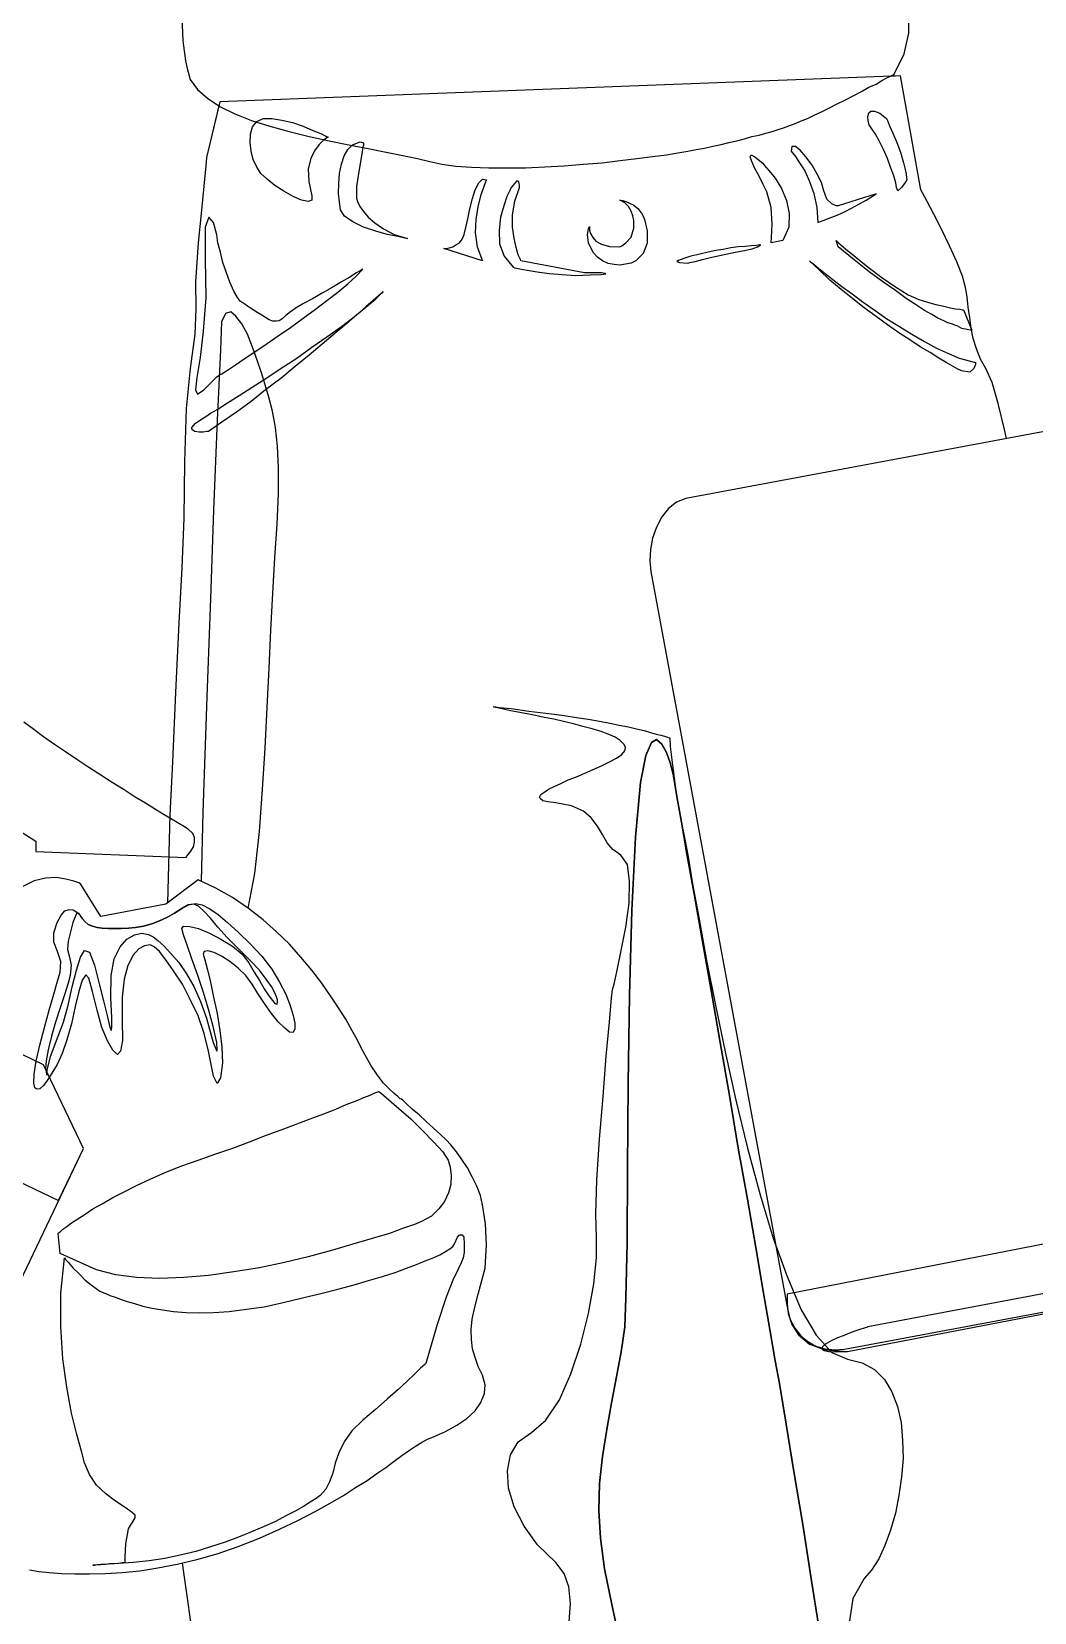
# Model space of a CAD drawing. Extents: x 141.92 to 143.05, y 60.08 to 61.86.
# Drawn here: x 142.229 to 142.635, y 60.527 to 61.166 of the extents above; entities that cross this region are included whole.
import ezdxf

# ---------------------------------------------------------------- set-up
doc = ezdxf.new("R2010")
doc.units = 0
doc.layers.get('0').update_dxf_attribs({"linetype": 'CONTINUOUS'})

msp = doc.modelspace()

# ---------------------------------------------------------------- linework, layer by layer
at = {"linetype": 'CONTINUOUS'}
for points in [[(142.29003, 61.17169), (142.29045, 61.16202), (142.2915, 61.15404), (142.29213, 61.15088), (142.2934, 61.14648), (142.29633, 61.14248), (142.30033, 61.13891), (142.30537, 61.13555), (142.31147, 61.13261), (142.31819, 61.12987), (142.32554, 61.12756), (142.33332, 61.12546), (142.34152, 61.12336), (142.3495, 61.12168), (142.35749, 61.12), (142.36526, 61.11853), (142.37261, 61.11705), (142.37934, 61.1158), (142.38522, 61.11454), (142.39027, 61.11327), (142.3951, 61.11222), (142.40077, 61.11138), (142.40707, 61.11097), (142.41401, 61.11075), (142.42136, 61.11075), (142.42893, 61.11075), (142.4367, 61.11117), (142.44447, 61.1116), (142.45226, 61.11222), (142.45981, 61.11285), (142.46717, 61.1137), (142.4739, 61.11454), (142.4802, 61.11537), (142.48587, 61.116), (142.49049, 61.11685), (142.49448, 61.11747), (142.49785, 61.11811), (142.5012, 61.11874), (142.50457, 61.11958), (142.50793, 61.12021), (142.51108, 61.12105), (142.51424, 61.12168), (142.51739, 61.12252), (142.52032, 61.12336), (142.52327, 61.12399), (142.526, 61.12483), (142.52852, 61.12546), (142.53104, 61.12631), (142.53314, 61.12694), (142.53525, 61.12777), (142.53713, 61.12841), (142.53882, 61.12904), (142.54071, 61.12987), (142.54281, 61.13071), (142.54554, 61.13198), (142.54848, 61.13344), (142.55142, 61.13492), (142.55479, 61.1366), (142.55815, 61.13828), (142.56151, 61.13996), (142.56466, 61.14164), (142.56761, 61.14333), (142.57054, 61.14458), (142.57286, 61.14605), (142.57496, 61.1471), (142.57664, 61.14795), (142.57748, 61.14837), (142.5779, 61.14858), (142.5819, 61.15677), (142.58378, 61.16517), (142.58378, 61.17337)], [(142.62322, 61.00133), (142.62245, 61.00506), (142.61993, 61.01556), (142.61741, 61.02397), (142.61488, 61.02964), (142.61278, 61.03342), (142.61111, 61.03762), (142.60984, 61.04183), (142.609, 61.04603), (142.60837, 61.05024), (142.60774, 61.05444), (142.60732, 61.05864), (142.60669, 61.06242), (142.60543, 61.06705), (142.60312, 61.07272), (142.60017, 61.07924), (142.59702, 61.08596), (142.59387, 61.09205), (142.59114, 61.0971), (142.58925, 61.10066), (142.58862, 61.10193), (142.58043, 61.14795), (142.30537, 61.13744), (142.29991, 61.11495), (142.2997, 61.1116), (142.29886, 61.1034), (142.29781, 61.09226), (142.29655, 61.08049), (142.2955, 61.06473), (142.29571, 61.05381), (142.29528, 61.04351), (142.2934, 61.02964), (142.29171, 61.01346), (142.29108, 60.99203), (142.29088, 60.96914), (142.29003, 60.94917), (142.28878, 60.9269), (142.28751, 60.89874), (142.28625, 60.87079), (142.2852, 60.84936), (142.28419, 60.81373)], [(142.62322, 61.00133), (142.62245, 61.00506), (142.61993, 61.01556), (142.61741, 61.02397), (142.61488, 61.02964), (142.61278, 61.03342), (142.61111, 61.03762), (142.60984, 61.04183), (142.609, 61.04603), (142.60837, 61.05024), (142.60774, 61.05444), (142.60732, 61.05864), (142.60669, 61.06242), (142.60543, 61.06705), (142.60312, 61.07272), (142.60017, 61.07924), (142.59702, 61.08596), (142.59387, 61.09205), (142.59114, 61.0971), (142.58925, 61.10066), (142.58862, 61.10193), (142.58043, 61.14795), (142.57643, 61.14773), (142.57643, 61.14795)], [(142.30495, 61.13576), (142.29991, 61.11495), (142.2997, 61.1116), (142.29886, 61.1034), (142.29781, 61.09226), (142.29655, 61.08049), (142.2955, 61.06473), (142.29571, 61.05381), (142.29528, 61.04351), (142.2934, 61.02964), (142.29171, 61.01346), (142.29108, 60.99203), (142.29088, 60.96914), (142.29003, 60.94917), (142.28878, 60.9269), (142.28751, 60.89874), (142.28625, 60.87079), (142.2852, 60.84936), (142.28419, 60.81373)], [(142.34908, 61.12315), (142.34866, 61.12294), (142.34719, 61.12189), (142.3455, 61.12021), (142.34362, 61.11769), (142.34215, 61.11454), (142.3411, 61.11033), (142.3413, 61.10529), (142.34257, 61.09941), (142.34257, 61.09773), (142.3411, 61.0971), (142.33836, 61.09773), (142.335, 61.0992), (142.33121, 61.1013), (142.32764, 61.10361), (142.32449, 61.10613), (142.32197, 61.10844), (142.32029, 61.11097), (142.31882, 61.11412), (142.31798, 61.11747), (142.31756, 61.12105), (142.31777, 61.12441), (142.31861, 61.12736), (142.32029, 61.12946), (142.32281, 61.13071), (142.32639, 61.13071), (142.33038, 61.13009), (142.33479, 61.12904), (142.339, 61.12756), (142.34298, 61.12588), (142.34614, 61.12462), (142.34824, 61.12357), (142.34908, 61.12315)], [(142.57475, 61.13071), (142.57517, 61.12987), (142.57601, 61.12777), (142.57727, 61.12483), (142.57895, 61.12105), (142.58043, 61.11705), (142.58168, 61.11285), (142.58253, 61.10907), (142.58295, 61.10592), (142.58231, 61.10487), (142.58085, 61.10277), (142.57938, 61.10151), (142.57874, 61.10277), (142.57853, 61.10466), (142.57769, 61.1076), (142.57643, 61.11097), (142.57517, 61.11454), (142.57349, 61.11811), (142.57181, 61.12168), (142.57034, 61.12441), (142.56886, 61.12651), (142.56781, 61.12819), (142.56739, 61.12987), (142.56719, 61.13156), (142.56761, 61.13303), (142.56844, 61.13366), (142.56992, 61.13366), (142.57202, 61.13281), (142.57475, 61.13071)], [(142.36316, 61.11916), (142.36274, 61.11642), (142.36169, 61.11012), (142.36064, 61.10319), (142.36064, 61.09856), (142.36106, 61.0971), (142.36189, 61.0952), (142.36337, 61.0931), (142.36526, 61.09079), (142.36799, 61.08848), (142.37156, 61.08617), (142.37576, 61.08386), (142.38123, 61.08217), (142.38018, 61.08239), (142.37723, 61.08302), (142.37303, 61.08386), (142.36841, 61.08512), (142.36337, 61.08679), (142.35917, 61.0889), (142.3558, 61.09121), (142.35412, 61.09373), (142.3537, 61.09688), (142.35329, 61.10046), (142.35349, 61.10445), (142.3537, 61.10844), (142.35454, 61.11222), (142.35559, 61.11559), (142.35707, 61.11811), (142.35896, 61.12), (142.36211, 61.12126), (142.36337, 61.12084), (142.36337, 61.11979), (142.36316, 61.11916)], [(142.5363, 61.11747), (142.53671, 61.11685), (142.53798, 61.11537), (142.53966, 61.11285), (142.54176, 61.10949), (142.54365, 61.10529), (142.54533, 61.10046), (142.54659, 61.09478), (142.54702, 61.08869), (142.54765, 61.0889), (142.54912, 61.08953), (142.55164, 61.09037), (142.55479, 61.09163), (142.55836, 61.09331), (142.56235, 61.09541), (142.56656, 61.09773), (142.57054, 61.10025), (142.55521, 61.09541), (142.55437, 61.09541), (142.55269, 61.09626), (142.55059, 61.09815), (142.54932, 61.10193), (142.54848, 61.10487), (142.5468, 61.10823), (142.5447, 61.1118), (142.54218, 61.11517), (142.53987, 61.1179), (142.53798, 61.11937), (142.53651, 61.11937), (142.5363, 61.11747)], [(142.52474, 61.11265), (142.52537, 61.1118), (142.52726, 61.1097), (142.52978, 61.10655), (142.53231, 61.10235), (142.53441, 61.09751), (142.53546, 61.09226), (142.53525, 61.08679), (142.53293, 61.08134), (142.5281, 61.08049), (142.52831, 61.08259), (142.52852, 61.08806), (142.5281, 61.09478), (142.52642, 61.10108), (142.52495, 61.10403), (142.52327, 61.10739), (142.52159, 61.11054), (142.52032, 61.11327), (142.51969, 61.11517), (142.52012, 61.116), (142.52159, 61.11517), (142.52474, 61.11265)], [(142.41317, 61.10592), (142.41275, 61.10508), (142.41191, 61.10277), (142.41064, 61.09941), (142.40959, 61.09499), (142.40876, 61.08995), (142.40854, 61.08449), (142.40939, 61.07881), (142.41149, 61.07314), (142.39594, 61.07819), (142.39615, 61.07819), (142.39699, 61.07819), (142.39804, 61.07839), (142.39951, 61.07881), (142.40077, 61.07965), (142.40224, 61.08049), (142.40329, 61.08197), (142.40414, 61.08386), (142.40476, 61.08659), (142.40561, 61.09016), (142.40644, 61.09415), (142.40749, 61.09836), (142.40854, 61.10193), (142.41002, 61.10466), (142.41149, 61.10613), (142.41317, 61.10592)], [(142.42305, 61.10277), (142.42263, 61.10193), (142.42136, 61.0992), (142.4201, 61.09541), (142.41884, 61.09079), (142.41821, 61.08554), (142.41843, 61.08007), (142.42031, 61.07503), (142.42388, 61.07062), (142.42452, 61.0704), (142.42662, 61.06999), (142.42956, 61.06935), (142.43355, 61.06873), (142.43839, 61.0681), (142.44364, 61.06768), (142.4491, 61.06725), (142.45499, 61.06747), (142.4594, 61.06768), (142.46129, 61.06789), (142.46108, 61.0681), (142.45961, 61.0683), (142.45751, 61.0683), (142.45519, 61.0683), (142.45351, 61.0683), (142.45267, 61.0683), (142.42703, 61.07314), (142.42683, 61.07377), (142.42598, 61.07566), (142.42515, 61.0786), (142.42431, 61.08239), (142.42368, 61.08679), (142.42368, 61.09184), (142.42452, 61.09731), (142.42641, 61.10277), (142.42641, 61.10361), (142.4262, 61.10529), (142.42536, 61.1055), (142.42305, 61.10277)], [(142.45478, 61.08701), (142.45478, 61.08659), (142.45478, 61.08554), (142.45519, 61.08428), (142.45604, 61.08259), (142.45729, 61.08112), (142.45961, 61.07986), (142.46276, 61.07902), (142.46696, 61.07881), (142.4678, 61.07924), (142.46948, 61.08049), (142.47158, 61.08281), (142.47263, 61.08638), (142.47263, 61.08679), (142.47263, 61.08785), (142.47263, 61.08953), (142.47222, 61.09142), (142.47158, 61.09331), (142.47053, 61.0952), (142.46906, 61.09668), (142.46696, 61.09773), (142.46738, 61.09773), (142.46822, 61.09751), (142.46948, 61.0971), (142.47095, 61.09646), (142.47263, 61.09563), (142.47432, 61.09436), (142.47579, 61.09248), (142.47684, 61.09037), (142.4781, 61.08533), (142.4781, 61.08029), (142.47642, 61.07609), (142.47348, 61.07314), (142.47158, 61.0723), (142.46927, 61.07188), (142.46696, 61.07146), (142.46465, 61.07167), (142.46234, 61.07209), (142.46003, 61.07314), (142.45793, 61.07461), (142.45624, 61.0765), (142.45436, 61.08049), (142.45393, 61.08386), (142.45436, 61.08617), (142.45478, 61.08701)], [(142.30412, 61.02628), (142.30474, 61.0267), (142.30622, 61.02754), (142.30852, 61.02902), (142.31167, 61.03112), (142.31525, 61.03364), (142.31946, 61.03637), (142.32408, 61.03952), (142.32891, 61.04288), (142.33395, 61.04624), (142.339, 61.05003), (142.34403, 61.0536), (142.34866, 61.05717), (142.35307, 61.06053), (142.35707, 61.0639), (142.36042, 61.06705), (142.36316, 61.06978), (142.36253, 61.06935), (142.36064, 61.0683), (142.35791, 61.06663), (142.35454, 61.06473), (142.35076, 61.06242), (142.34677, 61.06011), (142.34278, 61.0578), (142.3392, 61.05591), (142.33626, 61.05423), (142.33395, 61.05255), (142.33206, 61.05108), (142.33059, 61.04981), (142.32933, 61.04898), (142.32806, 61.04876), (142.32681, 61.04876), (142.32534, 61.04939), (142.32386, 61.05024), (142.32239, 61.05129), (142.32071, 61.05213), (142.31924, 61.05318), (142.31777, 61.05401), (142.31651, 61.05486), (142.31504, 61.05591), (142.31377, 61.05675), (142.31252, 61.05843), (142.31105, 61.06095), (142.30937, 61.06452), (142.3081, 61.0683), (142.30663, 61.07251), (142.30558, 61.07671), (142.30453, 61.08049), (142.30412, 61.08364), (142.30285, 61.08869), (142.30096, 61.09079), (142.29949, 61.08679), (142.29949, 61.07398), (142.2997, 61.05822), (142.29865, 61.04477), (142.29738, 61.03406), (142.29613, 61.02607), (142.2955, 61.02103), (142.29633, 61.01935), (142.29886, 61.02103), (142.30412, 61.02628)], [(142.49448, 61.0723), (142.49532, 61.07251), (142.49742, 61.07293), (142.50037, 61.07377), (142.50415, 61.07461), (142.50793, 61.07545), (142.51171, 61.07629), (142.51507, 61.07692), (142.51739, 61.07734), (142.51907, 61.07776), (142.52054, 61.07797), (142.52159, 61.07839), (142.52264, 61.07881), (142.52327, 61.07924), (142.52369, 61.07944), (142.5239, 61.07965), (142.5239, 61.07965), (142.52348, 61.07965), (142.52222, 61.07944), (142.52012, 61.07924), (142.51781, 61.07902), (142.51486, 61.07881), (142.51192, 61.07839), (142.50877, 61.07776), (142.50583, 61.07734), (142.50268, 61.07671), (142.49931, 61.07587), (142.49574, 61.07503), (142.4928, 61.07419), (142.4907, 61.07335), (142.49006, 61.07293), (142.49111, 61.07251), (142.49448, 61.0723)], [(142.60332, 61.04688), (142.60312, 61.04688), (142.6027, 61.04708), (142.60207, 61.04729), (142.60102, 61.04771), (142.59954, 61.04813), (142.59787, 61.04898), (142.59555, 61.05003), (142.59303, 61.0515), (142.59009, 61.05318), (142.58652, 61.05549), (142.58273, 61.05801), (142.57833, 61.06116), (142.57328, 61.06473), (142.56781, 61.06873), (142.56172, 61.07356), (142.55521, 61.07881), (142.55437, 61.08134), (142.55542, 61.08049), (142.55815, 61.07797), (142.56235, 61.07461), (142.56739, 61.07062), (142.57286, 61.06642), (142.57833, 61.06263), (142.58358, 61.05948), (142.58778, 61.05759), (142.59135, 61.05654), (142.59472, 61.05549), (142.59787, 61.05486), (142.6006, 61.05423), (142.6027, 61.05381), (142.60437, 61.0536), (142.60543, 61.05339), (142.60585, 61.05339), (142.60921, 61.04519), (142.60858, 61.04519), (142.60732, 61.04541), (142.60522, 61.04582), (142.60332, 61.04688)], [(142.54365, 61.07314), (142.54407, 61.07272), (142.54533, 61.07188), (142.54722, 61.0702), (142.54995, 61.0681), (142.5531, 61.06558), (142.55668, 61.06285), (142.56088, 61.0599), (142.56529, 61.05654), (142.57013, 61.05318), (142.57496, 61.04981), (142.58, 61.04666), (142.58505, 61.04351), (142.59009, 61.04057), (142.59492, 61.03784), (142.59975, 61.03574), (142.60417, 61.03384), (142.61068, 61.03217), (142.61068, 61.03132), (142.61006, 61.02964), (142.60837, 61.02817), (142.60501, 61.0288), (142.60354, 61.02944), (142.60165, 61.03049), (142.59892, 61.03217), (142.59597, 61.03384), (142.5924, 61.03616), (142.58841, 61.03847), (142.5842, 61.0412), (142.57979, 61.04414), (142.57517, 61.04729), (142.57054, 61.05066), (142.56571, 61.05423), (142.56109, 61.0578), (142.55647, 61.06158), (142.55185, 61.06537), (142.54765, 61.06935), (142.54365, 61.07314)], [(142.96811, 61.06578), (142.49364, 60.97712), (142.48986, 60.97565), (142.48672, 60.97313), (142.48399, 60.96976), (142.48188, 60.96556), (142.4802, 60.96115), (142.47936, 60.95652), (142.47915, 60.9519), (142.47957, 60.9477), (142.53483, 60.6491), (142.53588, 60.64533), (142.53776, 60.64196), (142.54008, 60.63881), (142.54302, 60.6365), (142.54617, 60.63461), (142.54995, 60.63356), (142.55374, 60.63314), (142.55773, 60.63335), (143.0322, 60.72203)], [(142.96811, 61.06578), (142.49364, 60.97712), (142.48986, 60.97565), (142.48672, 60.97313), (142.48399, 60.96976), (142.48188, 60.96556), (142.4802, 60.96115), (142.47936, 60.95652), (142.47915, 60.9519), (142.47957, 60.9477), (142.53483, 60.6491), (142.53588, 60.64533), (142.53776, 60.64196), (142.54008, 60.63881), (142.54302, 60.6365), (142.54617, 60.63461), (142.54995, 60.63356), (142.55374, 60.63314), (142.55773, 60.63335), (143.0322, 60.72203)], [(142.29907, 61.00989), (142.2997, 61.01031), (142.30159, 61.01158), (142.30453, 61.01325), (142.30852, 61.01578), (142.31315, 61.01872), (142.3184, 61.02208), (142.32429, 61.02586), (142.33016, 61.02985), (142.33647, 61.03384), (142.34257, 61.03826), (142.34866, 61.04246), (142.35454, 61.04666), (142.35979, 61.05066), (142.36442, 61.05444), (142.36841, 61.0578), (142.37136, 61.06075), (142.37093, 61.06032), (142.36946, 61.05906), (142.36736, 61.05717), (142.36442, 61.05465), (142.36084, 61.0515), (142.35664, 61.04793), (142.35202, 61.04393), (142.34677, 61.03952), (142.34152, 61.03511), (142.33584, 61.03049), (142.32996, 61.02565), (142.32386, 61.02103), (142.31798, 61.0164), (142.3121, 61.01199), (142.30622, 61.008), (142.30075, 61.00422), (142.30012, 61.00422), (142.29865, 61.00401), (142.29697, 61.00401), (142.29528, 61.00422), (142.29423, 61.00485), (142.29403, 61.0059), (142.2955, 61.00758), (142.29907, 61.00989)], [(142.306, 61.04856), (142.30558, 61.03721), (142.30432, 61.00884), (142.30285, 60.97249), (142.30159, 60.93678), (142.30012, 60.89706), (142.29844, 60.8502), (142.29777, 60.82252)], [(142.31687, 60.81158), (142.31946, 60.82562), (142.32134, 60.84264), (142.32261, 60.85966), (142.32366, 60.87626), (142.32449, 60.89265), (142.32534, 60.90862), (142.32596, 60.92396), (142.32681, 60.93888), (142.32764, 60.95317), (142.32849, 60.96682), (142.32911, 60.97922), (142.32911, 60.98951), (142.3287, 60.99834), (142.32786, 61.0059), (142.32659, 61.01241), (142.32513, 61.01808), (142.32366, 61.02313), (142.32218, 61.02797), (142.32051, 61.033), (142.31861, 61.03826), (142.31651, 61.04351), (142.3142, 61.04771), (142.31189, 61.05086), (142.30979, 61.05255), (142.30769, 61.05191), (142.306, 61.04856)], [(142.44658, 60.52324), (142.447, 60.53059), (142.44637, 60.53732), (142.44447, 60.54278), (142.44112, 60.5472), (142.43377, 60.55434), (142.4283, 60.5619), (142.42431, 60.56968), (142.422, 60.57724), (142.42158, 60.58418), (142.42283, 60.59069), (142.42598, 60.59595), (142.43124, 60.59973), (142.43712, 60.60477), (142.44259, 60.61297), (142.44721, 60.62347), (142.45121, 60.63545), (142.45436, 60.64785), (142.45646, 60.65982), (142.45751, 60.67033), (142.45751, 60.67853), (142.45729, 60.68798), (142.45771, 60.70185), (142.45876, 60.71824), (142.46024, 60.73547), (142.4615, 60.75186), (142.46276, 60.76573), (142.4636, 60.77518), (142.46402, 60.77875), (142.46465, 60.78086), (142.46591, 60.78654), (142.4676, 60.79452), (142.46948, 60.80398), (142.47075, 60.81364), (142.47095, 60.82247), (142.47011, 60.82919), (142.46738, 60.83297), (142.46423, 60.83529), (142.46191, 60.83801), (142.46003, 60.84138), (142.45793, 60.84474), (142.45541, 60.8481), (142.45226, 60.85083), (142.44742, 60.85293), (142.44112, 60.8542), (142.43797, 60.85461), (142.43587, 60.85503), (142.43482, 60.85588), (142.4346, 60.8565), (142.43502, 60.85756), (142.43628, 60.8584), (142.43817, 60.85966), (142.44049, 60.86071), (142.44322, 60.86197), (142.44616, 60.86344), (142.44952, 60.8647), (142.45288, 60.86617), (142.45624, 60.86764), (142.45961, 60.86912), (142.46276, 60.87079), (142.4657, 60.87227), (142.4678, 60.87374), (142.46906, 60.87521), (142.46927, 60.87667), (142.46865, 60.87794), (142.46717, 60.87941), (142.46507, 60.88067), (142.46234, 60.88193), (142.4594, 60.88298), (142.45583, 60.88403), (142.45204, 60.88508), (142.44826, 60.88613), (142.44427, 60.88698), (142.44027, 60.88803), (142.43649, 60.88866), (142.43292, 60.88949), (142.42956, 60.89013), (142.42283, 60.89139), (142.41821, 60.89244), (142.41611, 60.89286), (142.41611, 60.89306), (142.41843, 60.89265), (142.42305, 60.89223), (142.43019, 60.89118), (142.43944, 60.89013), (142.44447, 60.88949), (142.44952, 60.88866), (142.45414, 60.88803), (142.45876, 60.88718), (142.46297, 60.88634), (142.46675, 60.88551), (142.47053, 60.88487), (142.47368, 60.88403), (142.47684, 60.88341), (142.47936, 60.88256), (142.48167, 60.88193), (142.48356, 60.88151), (142.48504, 60.88109), (142.48629, 60.88067), (142.48692, 60.88046), (142.48714, 60.88046), (142.48734, 60.87689), (142.48839, 60.86827), (142.48986, 60.85693), (142.49196, 60.846), (142.4928, 60.84138), (142.49448, 60.83318), (142.49637, 60.82142), (142.4991, 60.80713), (142.50205, 60.79052), (142.50562, 60.77245), (142.50961, 60.75354), (142.51381, 60.734), (142.51864, 60.71467), (142.52369, 60.69575), (142.52894, 60.67831), (142.53461, 60.66277), (142.54029, 60.64932), (142.54638, 60.63902), (142.55269, 60.63209), (142.55899, 60.62936), (142.56487, 60.62789), (142.56992, 60.62516), (142.57391, 60.62116), (142.57685, 60.61612), (142.57916, 60.61024), (142.58063, 60.60372), (142.58126, 60.59658), (142.58148, 60.58923), (142.58085, 60.58187), (142.57979, 60.5743), (142.57833, 60.56716), (142.57643, 60.56022), (142.57412, 60.55413), (142.5716, 60.54866), (142.56866, 60.54404), (142.56571, 60.54068), (142.56109, 60.53269), (142.55941, 60.52093)], [(142.22447, 60.84284), (142.23099, 60.83864), (142.23099, 60.83444), (142.29171, 60.83213), (142.29193, 60.83255), (142.29276, 60.83339), (142.29361, 60.83465), (142.29466, 60.83634), (142.29508, 60.83822), (142.29508, 60.84011), (142.29445, 60.84179), (142.29255, 60.84348), (142.29108, 60.84453), (142.28878, 60.84579), (142.28604, 60.84747), (142.28289, 60.84936), (142.27932, 60.85146), (142.27532, 60.85398), (142.27112, 60.8565), (142.26671, 60.85945), (142.26187, 60.86239), (142.25725, 60.86533), (142.25242, 60.86848), (142.24759, 60.87164), (142.24296, 60.87479), (142.23855, 60.87772), (142.23414, 60.88088), (142.23014, 60.88382), (142.22615, 60.88676)], [(142.22447, 60.84284), (142.23099, 60.83864), (142.23099, 60.83444), (142.29171, 60.83213), (142.29193, 60.83255), (142.29276, 60.83339), (142.29361, 60.83465), (142.29466, 60.83634), (142.29508, 60.83822), (142.29508, 60.84011), (142.29445, 60.84179), (142.29255, 60.84348), (142.29108, 60.84453), (142.28878, 60.84579), (142.28604, 60.84747), (142.28289, 60.84936), (142.27932, 60.85146), (142.27532, 60.85398), (142.27112, 60.8565), (142.26671, 60.85945), (142.26187, 60.86239), (142.25725, 60.86533), (142.25242, 60.86848), (142.24759, 60.87164), (142.24296, 60.87479), (142.23855, 60.87772), (142.23414, 60.88088), (142.23014, 60.88382), (142.22615, 60.88676)], [(142.54827, 60.5161), (142.54449, 60.53984), (142.54092, 60.56253), (142.53735, 60.58397), (142.5342, 60.60309), (142.53146, 60.61948), (142.52978, 60.62873), (142.52768, 60.64133), (142.52495, 60.65689), (142.52201, 60.67453), (142.51864, 60.69407), (142.51486, 60.71467), (142.51129, 60.73589), (142.5075, 60.75733), (142.50393, 60.77834), (142.50037, 60.79809), (142.49721, 60.81658), (142.49427, 60.83276), (142.49196, 60.84642), (142.49006, 60.85671), (142.48901, 60.86344), (142.4886, 60.86575), (142.48818, 60.86722), (142.48734, 60.87037), (142.48587, 60.87457), (142.48399, 60.87794), (142.48188, 60.87983), (142.47978, 60.87857), (142.47747, 60.87332), (142.47537, 60.86239), (142.47327, 60.84033), (142.4718, 60.8107), (142.47095, 60.77645), (142.47033, 60.74072), (142.47011, 60.70626), (142.4699, 60.67643), (142.46948, 60.65415), (142.46906, 60.64238), (142.4676, 60.6323), (142.4657, 60.62221), (142.4636, 60.6117), (142.46171, 60.60099), (142.46003, 60.59006), (142.45876, 60.57914), (142.45856, 60.56821), (142.45919, 60.55707), (142.46086, 60.54468), (142.46381, 60.53017), (142.46738, 60.51358)], [(142.46738, 60.51358), (142.46381, 60.53017), (142.46086, 60.54468), (142.45919, 60.55707), (142.45856, 60.56821), (142.45876, 60.57914), (142.46003, 60.59006), (142.46171, 60.60099), (142.4636, 60.6117), (142.4657, 60.62221), (142.4676, 60.6323), (142.46906, 60.64238), (142.46948, 60.65415), (142.4699, 60.67643), (142.47011, 60.70626), (142.47033, 60.74072), (142.47095, 60.77645), (142.4718, 60.8107), (142.47327, 60.84033), (142.47537, 60.86239), (142.47747, 60.87332), (142.47978, 60.87857), (142.48188, 60.87983), (142.48399, 60.87794), (142.48587, 60.87457), (142.48734, 60.87037), (142.48818, 60.86722), (142.4886, 60.86575), (142.48901, 60.86344), (142.49006, 60.85671), (142.49196, 60.84642), (142.49427, 60.83276), (142.49721, 60.81658), (142.50037, 60.79809), (142.50393, 60.77834), (142.5075, 60.75733), (142.51129, 60.73589), (142.51486, 60.71467), (142.51864, 60.69407), (142.52201, 60.67453), (142.52495, 60.65689), (142.52768, 60.64133), (142.52978, 60.62873), (142.53146, 60.61948), (142.5342, 60.60309), (142.53735, 60.58397), (142.54092, 60.56253), (142.54449, 60.53984), (142.54827, 60.5161)], [(142.46738, 60.51358), (142.46381, 60.53017), (142.46086, 60.54468), (142.45919, 60.55707), (142.45856, 60.56821), (142.45876, 60.57914), (142.46003, 60.59006), (142.46171, 60.60099), (142.4636, 60.6117), (142.4657, 60.62221), (142.4676, 60.6323), (142.46906, 60.64238), (142.46948, 60.65415), (142.4699, 60.67643), (142.47011, 60.70626), (142.47033, 60.74072), (142.47095, 60.77645), (142.4718, 60.8107), (142.47327, 60.84033), (142.47537, 60.86239), (142.47747, 60.87332), (142.47978, 60.87857), (142.48188, 60.87983), (142.48399, 60.87794), (142.48587, 60.87457), (142.48734, 60.87037), (142.48818, 60.86722), (142.4886, 60.86575), (142.48901, 60.86344), (142.49006, 60.85671), (142.49196, 60.84642), (142.49427, 60.83276), (142.49721, 60.81658), (142.50037, 60.79809), (142.50393, 60.77834), (142.5075, 60.75733), (142.51129, 60.73589), (142.51486, 60.71467), (142.51864, 60.69407), (142.52201, 60.67453), (142.52495, 60.65689), (142.52768, 60.64133), (142.52978, 60.62873), (142.53146, 60.61948), (142.5342, 60.60309), (142.53735, 60.58397), (142.54092, 60.56253), (142.54449, 60.53984), (142.54827, 60.5161)], [(142.22847, 60.54426), (142.23225, 60.54363), (142.23645, 60.54321), (142.24149, 60.54278), (142.24675, 60.54258), (142.25263, 60.54258), (142.25915, 60.54278), (142.26587, 60.54321), (142.27301, 60.54383), (142.28037, 60.54509), (142.28814, 60.54656), (142.29613, 60.54846), (142.30432, 60.55077), (142.31272, 60.55371), (142.32134, 60.55707), (142.32954, 60.56065), (142.3369, 60.56422), (142.34383, 60.56779), (142.34992, 60.57115), (142.35539, 60.5743), (142.36022, 60.57746), (142.36484, 60.58039), (142.36883, 60.58313), (142.37241, 60.58565), (142.37576, 60.58817), (142.37892, 60.59048), (142.38165, 60.59238), (142.38438, 60.59426), (142.3869, 60.59573), (142.38922, 60.597), (142.39174, 60.59805), (142.39657, 60.60015), (142.40119, 60.60267), (142.40519, 60.6054), (142.40854, 60.60855), (142.41086, 60.61192), (142.41233, 60.61549), (142.41254, 60.61906), (142.41149, 60.62284), (142.40981, 60.62641), (142.40854, 60.62999), (142.40749, 60.63356), (142.40707, 60.63734), (142.40686, 60.64133), (142.40729, 60.64553), (142.40834, 60.65037), (142.40981, 60.65562), (142.41254, 60.66613), (142.41317, 60.67558), (142.41275, 60.68399), (142.41149, 60.69177), (142.41064, 60.69555), (142.40918, 60.69933), (142.40729, 60.70311), (142.40539, 60.70669), (142.40309, 60.71004), (142.40098, 60.71319), (142.39867, 60.71593), (142.39678, 60.71803), (142.39447, 60.72013), (142.39174, 60.72265), (142.3888, 60.72538), (142.38585, 60.72812), (142.38312, 60.73043), (142.38081, 60.73253), (142.37934, 60.734), (142.37871, 60.73442), (142.37829, 60.73463), (142.37723, 60.73547), (142.37576, 60.73673), (142.37388, 60.73842), (142.37156, 60.74094), (142.36904, 60.74409), (142.36652, 60.74787), (142.364, 60.75249), (142.36253, 60.75522), (142.36084, 60.75859), (142.35874, 60.76236), (142.35622, 60.76678), (142.35329, 60.7714), (142.35013, 60.77623), (142.34655, 60.78128), (142.34257, 60.78654), (142.33815, 60.79179), (142.33353, 60.79704), (142.32828, 60.80208), (142.32281, 60.80691), (142.31693, 60.81154), (142.31042, 60.81595), (142.30369, 60.81973), (142.29655, 60.8231), (142.28352, 60.81322), (142.25725, 60.80818), (142.24906, 60.82142), (142.24843, 60.82183), (142.24633, 60.82247), (142.24318, 60.8233), (142.23939, 60.82394), (142.23498, 60.82372), (142.23036, 60.82267), (142.22574, 60.82037)], [(142.26587, 60.76636), (142.26608, 60.75816), (142.26524, 60.75376), (142.26398, 60.75249), (142.26209, 60.75417), (142.25998, 60.75796), (142.25767, 60.76341), (142.25578, 60.77035), (142.25389, 60.77792), (142.25242, 60.78338), (142.25116, 60.78464), (142.24969, 60.78254), (142.24843, 60.77792), (142.24696, 60.77182), (142.24548, 60.76489), (142.24359, 60.75838), (142.24171, 60.75291), (142.23961, 60.7485), (142.2375, 60.74492), (142.23561, 60.74199), (142.23414, 60.73989), (142.23267, 60.73862), (142.23141, 60.73842), (142.23057, 60.73904), (142.23014, 60.74094), (142.23036, 60.74451), (142.23119, 60.74976), (142.23267, 60.75628), (142.23456, 60.76341), (142.23645, 60.77035), (142.23834, 60.77687), (142.23981, 60.78212), (142.24086, 60.78569), (142.24108, 60.79011), (142.23981, 60.79409), (142.23834, 60.79788), (142.23834, 60.80166), (142.23961, 60.80586), (142.24128, 60.80881), (142.24276, 60.81048), (142.24443, 60.81112), (142.24611, 60.81091), (142.24759, 60.81006), (142.24885, 60.80881), (142.2499, 60.80733), (142.25095, 60.80608), (142.25221, 60.80503), (142.25389, 60.80439), (142.25578, 60.80376), (142.25788, 60.80355), (142.2602, 60.80334), (142.26272, 60.80334), (142.26545, 60.80334), (142.26839, 60.80355), (142.27134, 60.80376), (142.27449, 60.80439), (142.27784, 60.80523), (142.28099, 60.80649), (142.28415, 60.80796), (142.28709, 60.80965), (142.29003, 60.81154), (142.29276, 60.81301), (142.2955, 60.81343), (142.29823, 60.81301), (142.30138, 60.81133), (142.30474, 60.80901), (142.30852, 60.80586), (142.31272, 60.80187), (142.31756, 60.79725), (142.32239, 60.79221), (142.32639, 60.78695), (142.32954, 60.7817), (142.33206, 60.77687), (142.33374, 60.77225), (142.335, 60.76825), (142.33563, 60.7651), (142.33563, 60.76279), (142.335, 60.76131), (142.33353, 60.76153), (142.33143, 60.76321), (142.32891, 60.76573), (142.32618, 60.7691), (142.32344, 60.77308), (142.32071, 60.77708), (142.3184, 60.78086), (142.31588, 60.78443), (142.31272, 60.78737), (142.30937, 60.79011), (142.306, 60.79221), (142.30307, 60.79367), (142.30054, 60.79431), (142.29907, 60.79409), (142.29865, 60.79304), (142.29928, 60.79074), (142.30033, 60.78674), (142.30159, 60.7817), (142.30285, 60.7756), (142.30432, 60.7691), (142.30537, 60.76216), (142.30622, 60.75543), (142.30642, 60.74913), (142.30558, 60.74304), (142.30432, 60.74072), (142.30285, 60.74367), (142.30075, 60.75376), (142.29907, 60.7609), (142.29655, 60.76804), (142.2934, 60.77477), (142.29025, 60.78086), (142.28668, 60.78632), (142.28352, 60.79074), (142.28099, 60.79409), (142.27889, 60.79599), (142.27721, 60.79683), (142.27491, 60.79641), (142.27259, 60.79514), (142.27028, 60.79262), (142.26818, 60.78842), (142.26671, 60.78296), (142.26587, 60.7756), (142.26587, 60.76636)], [(142.24401, 60.7983), (142.24381, 60.79494), (142.24465, 60.79179), (142.24528, 60.78864), (142.24486, 60.78443), (142.24401, 60.78128), (142.24254, 60.77665), (142.24086, 60.7714), (142.23897, 60.76552), (142.23729, 60.75984), (142.23603, 60.75438), (142.23519, 60.74997), (142.23498, 60.74661), (142.2354, 60.74409), (142.23561, 60.74619), (142.23687, 60.75165), (142.24003, 60.75984), (142.24213, 60.76552), (142.24401, 60.77245), (142.2457, 60.7798), (142.24738, 60.78654), (142.24906, 60.79179), (142.25074, 60.79452), (142.25263, 60.79389), (142.25473, 60.78864), (142.25662, 60.78107), (142.2583, 60.77413), (142.25977, 60.76825), (142.26082, 60.76405), (142.26145, 60.76216), (142.26167, 60.76321), (142.26167, 60.76741), (142.26125, 60.7754), (142.26145, 60.78443), (142.26272, 60.79116), (142.26503, 60.79599), (142.26776, 60.79914), (142.27091, 60.80082), (142.27386, 60.80145), (142.27659, 60.80103), (142.27848, 60.79998), (142.28037, 60.79851), (142.28289, 60.7962), (142.28562, 60.79326), (142.28878, 60.78969), (142.29193, 60.78506), (142.29487, 60.78002), (142.2976, 60.77393), (142.29991, 60.7672), (142.30264, 60.75733), (142.30412, 60.75376), (142.30432, 60.75438), (142.30412, 60.75733), (142.30264, 60.76384), (142.30075, 60.77077), (142.29865, 60.77792), (142.29633, 60.78485), (142.29403, 60.79116), (142.29213, 60.79662), (142.29066, 60.80082), (142.29003, 60.80334), (142.29066, 60.80439), (142.29318, 60.80418), (142.29676, 60.80334), (142.30117, 60.80145), (142.30579, 60.79914), (142.31042, 60.7962), (142.31441, 60.79304), (142.31714, 60.78947), (142.31924, 60.78569), (142.32134, 60.78233), (142.32323, 60.77897), (142.32513, 60.77623), (142.32659, 60.77435), (142.32764, 60.77308), (142.32849, 60.77287), (142.3287, 60.77372), (142.3287, 60.77455), (142.32828, 60.77582), (142.32744, 60.7777), (142.32618, 60.78002), (142.32408, 60.78296), (142.32134, 60.78654), (142.31756, 60.79052), (142.31294, 60.79514), (142.30832, 60.79977), (142.30453, 60.80398), (142.30159, 60.80755), (142.29907, 60.81028), (142.29676, 60.81238), (142.29487, 60.81322), (142.29255, 60.81301), (142.29003, 60.81154), (142.28709, 60.80965), (142.28415, 60.80796), (142.28099, 60.80649), (142.27784, 60.80523), (142.27449, 60.80439), (142.27134, 60.80376), (142.26839, 60.80355), (142.26545, 60.80334), (142.26272, 60.80334), (142.2602, 60.80334), (142.25788, 60.80355), (142.25578, 60.80376), (142.25389, 60.80439), (142.25221, 60.80503), (142.25095, 60.80608), (142.2499, 60.80733), (142.24843, 60.80965), (142.24738, 60.80943), (142.24591, 60.80586), (142.24401, 60.7983)], [(142.19631, 60.60141), (142.25032, 60.71446), (142.23414, 60.74829), (142.21712, 60.75648), (142.1793, 60.7485), (142.12508, 60.63545), (142.19631, 60.60141)], [(142.24023, 60.69345), (142.25032, 60.71446), (142.23414, 60.74829), (142.21712, 60.75648), (142.1793, 60.7485), (142.16921, 60.72748), (142.24023, 60.69345)], [(142.55899, 60.63251), (143.03851, 60.72455), (143.03914, 60.72475), (143.04102, 60.72518), (143.04334, 60.72665), (143.04564, 60.72917), (143.04775, 60.73295), (143.0488, 60.73842), (143.0488, 60.74577), (143.0467, 60.75564), (142.53461, 60.65562), (142.53461, 60.65457), (142.53461, 60.65184), (142.53503, 60.64785), (142.53651, 60.64343), (142.53924, 60.63923), (142.54365, 60.63545), (142.54995, 60.63314), (142.55899, 60.63251)], [(142.36967, 60.73757), (142.37073, 60.73673), (142.37366, 60.73421), (142.37766, 60.73063), (142.38249, 60.72643), (142.38732, 60.72181), (142.39174, 60.71719), (142.39552, 60.71319), (142.39762, 60.70984), (142.39846, 60.70689), (142.39888, 60.70353), (142.39867, 60.69996), (142.39783, 60.6966), (142.39615, 60.69302), (142.39384, 60.69008), (142.3909, 60.68714), (142.3869, 60.68504), (142.38396, 60.68378), (142.37955, 60.68231), (142.37388, 60.68021), (142.36694, 60.67811), (142.35917, 60.67579), (142.35055, 60.67328), (142.3411, 60.67075), (142.33143, 60.66844), (142.32134, 60.66634), (142.31105, 60.66466), (142.30075, 60.66319), (142.29088, 60.66234), (142.28099, 60.66192), (142.27175, 60.66234), (142.26335, 60.66339), (142.25557, 60.6655), (142.24086, 60.67201), (142.24003, 60.68021), (142.24023, 60.68041), (142.24086, 60.68084), (142.24191, 60.68189), (142.24359, 60.68294), (142.24548, 60.68441), (142.24801, 60.68609), (142.25095, 60.68798), (142.2541, 60.69008), (142.25788, 60.69218), (142.26209, 60.6947), (142.26671, 60.69702), (142.27175, 60.69954), (142.27743, 60.70227), (142.28331, 60.70479), (142.28961, 60.70731), (142.29655, 60.70984), (142.30369, 60.71236), (142.31062, 60.71467), (142.31735, 60.71719), (142.32386, 60.71971), (142.33016, 60.72203), (142.33626, 60.72433), (142.34193, 60.72643), (142.3474, 60.72853), (142.35223, 60.73043), (142.35644, 60.73232), (142.36042, 60.73379), (142.36358, 60.73505), (142.3661, 60.7361), (142.36799, 60.73694), (142.36925, 60.73737), (142.36967, 60.73757)], [(143.02043, 60.72791), (142.56719, 60.64238), (142.56676, 60.64217), (142.56571, 60.64196), (142.56404, 60.64133), (142.56193, 60.6407), (142.55983, 60.63986), (142.55731, 60.63881), (142.555, 60.63797), (142.55269, 60.63692), (142.5508, 60.63587), (142.54953, 60.63503), (142.5487, 60.63419), (142.5487, 60.63335), (142.54953, 60.63293), (142.55142, 60.63251), (142.55458, 60.6323), (142.55899, 60.63251)], [(142.55899, 60.63251), (143.03851, 60.72455)], [(142.26713, 60.5472), (142.26713, 60.54951), (142.26734, 60.55476), (142.26839, 60.56085), (142.27112, 60.56527), (142.27112, 60.56632), (142.26944, 60.56779), (142.26671, 60.56968), (142.26314, 60.57199), (142.25935, 60.57494), (142.25557, 60.57851), (142.25263, 60.58271), (142.25074, 60.58754), (142.24948, 60.59216), (142.24759, 60.59888), (142.24548, 60.6075), (142.24359, 60.61801), (142.24191, 60.62956), (142.24108, 60.64238), (142.24108, 60.65604), (142.24254, 60.67033), (142.24296, 60.6697), (142.24423, 60.66844), (142.24591, 60.66634), (142.24843, 60.66403), (142.25095, 60.66129), (142.25389, 60.65899), (142.25683, 60.65689), (142.25977, 60.65562), (142.26125, 60.65499), (142.26314, 60.65436), (142.26545, 60.65352), (142.26797, 60.65268), (142.27091, 60.65184), (142.27427, 60.65079), (142.27806, 60.64995), (142.28226, 60.64932), (142.28668, 60.64869), (142.29171, 60.64827), (142.29697, 60.64805), (142.30285, 60.64827), (142.30915, 60.64869), (142.31609, 60.64953), (142.32323, 60.65058), (142.33101, 60.65226), (142.33878, 60.65415), (142.34614, 60.65584), (142.35307, 60.65772), (142.35959, 60.6594), (142.36547, 60.66109), (142.37114, 60.66277), (142.37618, 60.66444), (142.38081, 60.66613), (142.3848, 60.6676), (142.38837, 60.66907), (142.39152, 60.67033), (142.39425, 60.67159), (142.39657, 60.67285), (142.39825, 60.67391), (142.39951, 60.67496), (142.40014, 60.67601), (142.4014, 60.67873), (142.40224, 60.67958), (142.40245, 60.67958), (142.40245, 60.67936), (142.40266, 60.67958), (142.40329, 60.67958), (142.40392, 60.67873), (142.40414, 60.67601), (142.40414, 60.67243), (142.40371, 60.67033), (142.40287, 60.66823), (142.40161, 60.66571), (142.39951, 60.66129), (142.39678, 60.65436), (142.3932, 60.64343), (142.38858, 60.62768), (142.38817, 60.62726), (142.38648, 60.62578), (142.38417, 60.62347), (142.38102, 60.62053), (142.37723, 60.61696), (142.37303, 60.61317), (142.3682, 60.60897), (142.36316, 60.60477), (142.35874, 60.60036), (142.35559, 60.59595), (142.35349, 60.59153), (142.35202, 60.58733), (142.35097, 60.58334), (142.34971, 60.57976), (142.34824, 60.57682), (142.34593, 60.5743), (142.34425, 60.57304), (142.34193, 60.57157), (142.3392, 60.56989), (142.33584, 60.568), (142.33206, 60.5661), (142.32786, 60.5638), (142.32323, 60.5617), (142.31819, 60.5596), (142.31294, 60.55749), (142.30747, 60.55539), (142.30159, 60.5535), (142.29571, 60.55161), (142.2894, 60.55014), (142.2831, 60.54888), (142.27679, 60.54783), (142.27028, 60.5472), (142.2646, 60.54678), (142.2602, 60.54656), (142.25725, 60.54636), (142.25515, 60.54615), (142.25431, 60.54615), (142.2541, 60.54615), (142.25473, 60.54615), (142.25578, 60.54636), (142.25725, 60.54636), (142.25915, 60.54656), (142.26082, 60.54678), (142.26272, 60.54678), (142.2644, 60.54698), (142.26587, 60.5472), (142.26671, 60.5472), (142.26713, 60.5472)], [(142.29011, 60.54703), (142.29066, 60.54321), (142.29487, 60.51378)], [(142.29011, 60.54703), (142.29066, 60.54321), (142.29487, 60.51378)]]:
    msp.add_lwpolyline(points, dxfattribs=at)

doc.saveas('drawing.dxf')
